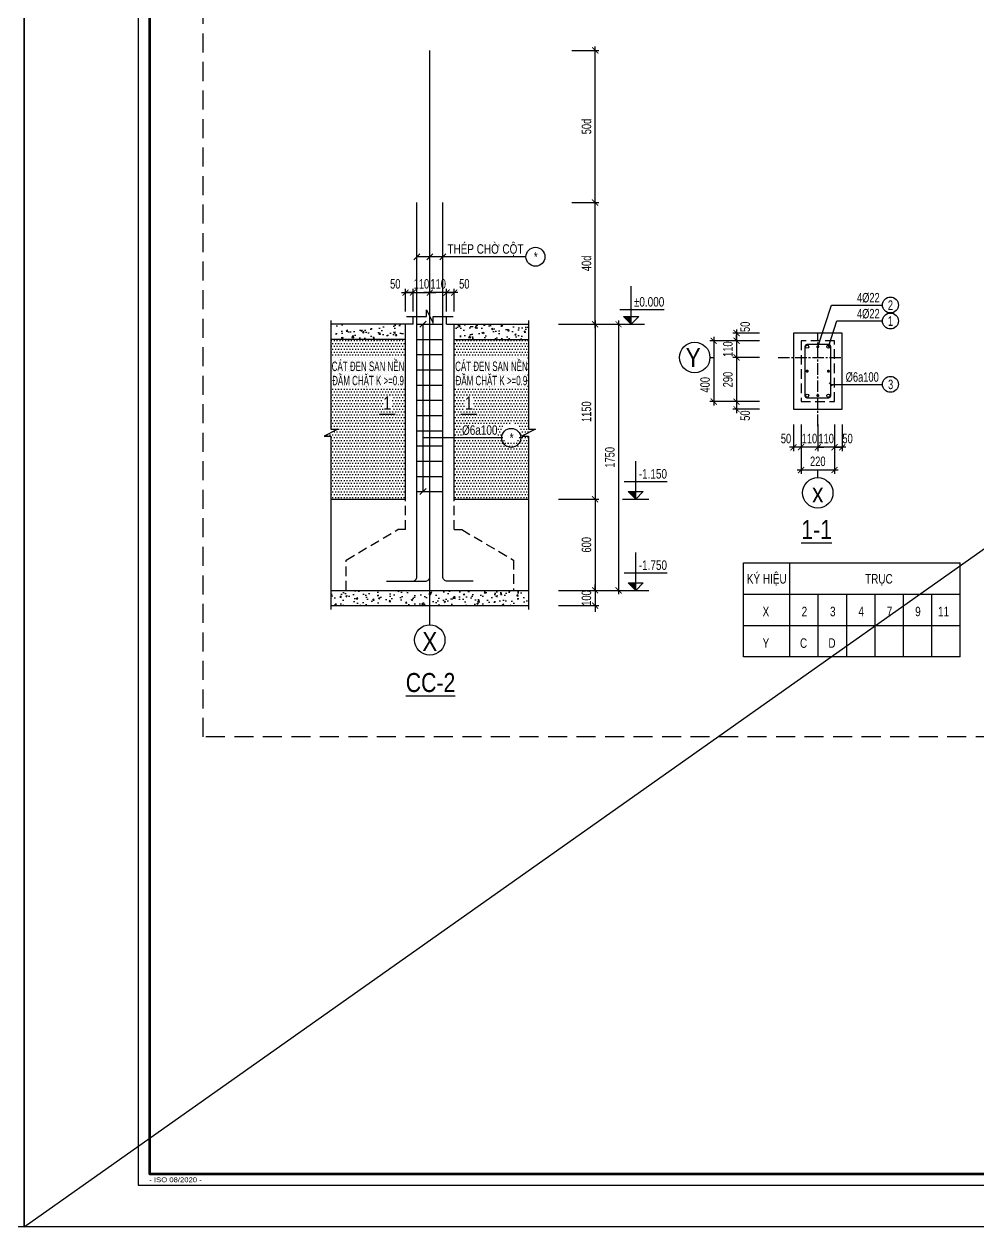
# Model space of a CAD drawing. Header units: millimetres. Extents: x 0 to 2110312, y -101172 to 3.
# Drawn here: x 2004604 to 2010877, y -41790 to -33881 of the extents above; entities that cross this region are included whole.
import ezdxf
from ezdxf.enums import TextEntityAlignment as Align

# ---------------------------------------------------------------- set-up
doc = ezdxf.new("R2010")
doc.units = ezdxf.units.MM
doc.header["$LTSCALE"] = 1000
doc.header["$MEASUREMENT"] = 0
doc.header["$PDMODE"] = 3
doc.linetypes.add('CENTER2', pattern=[1.125, 0.75, -0.125, 0.125, -0.125])
doc.linetypes.add('HIDDEN', pattern=[0.375, 0.25, -0.125])
doc.layers.get('0').update_dxf_attribs({"linetype": 'CONTINUOUS'})
doc.layers.get('Defpoints').update_dxf_attribs({"linetype": 'CONTINUOUS'})
for name, color, linetype in [('CDC -TEXT KHUNG', 7, 'CONTINUOUS'), ('CDC-KHUNGTEN', 7, 'CONTINUOUS'), ('CDC.01.AXIS', 160, 'CENTER2'), ('CDC.02.DIM', 1, 'CONTINUOUS'), ('CDC.03.BORDER', 3, 'CONTINUOUS'), ('CDC.04.HIDDEN', 8, 'HIDDEN'), ('CDC.05.STEEL', 4, 'CONTINUOUS'), ('CDC.06.TEXT', 2, 'CONTINUOUS'), ('CDC.10.HATCH', 163, 'CONTINUOUS'), ('CDC.11.NOTE', 1, 'CONTINUOUS'), ('CDC.14.STEELNUM', 9, 'CONTINUOUS'), ('KCS_CHI', 1, 'CONTINUOUS'), ('KCS_HIDDEN', 8, 'HIDDEN')]:
    doc.layers.add(name, color=color, linetype=linetype)
doc.layers.add('Hatch1', color=250, linetype='CONTINUOUS', lineweight=5)
doc.layers.add('KCS_Plotter', color=11, linetype='CONTINUOUS', plot=False)
doc.styles.add('ARIAL', font='arial.ttf', dxfattribs={"width": 0.6})
doc.styles.add('KCS_BIGTEXT', font='arial.ttf', dxfattribs={"width": 0.75, "height": 125})
doc.styles.add('KCS_SMTEXT', font='arial.ttf', dxfattribs={"width": 0.7})
doc.styles.add('KT CDC', font='arial.ttf', dxfattribs={"width": 0.85, "height": 200})
doc.dimstyles.new('KCS_DIM25', dxfattribs={"dimtxt": 62.5, "dimasz": 40, "dimexe": 25, "dimexo": 0, "dimgap": 25, "dimtad": 1, "dimdec": 0, "dimzin": 13, "dimdsep": 46, "dimtxsty": 'KCS_SMTEXT', "dimblk": 'ARCHTICK', "dimcen": 0, "dimdle": 25, "dimclrd": 1, "dimclre": 1, "dimclrt": 2, "dimadec": 0, "dimazin": 0, "dimtfac": 1, "dimtdec": 0, "dimtix": 1, "dimtmove": 2, "dimatfit": 3, "dimfxl": 1, "dimtolj": 1, "dimtzin": 13, "dimarcsym": 0})
pattern_1 = [(50, (1813759.88, 44723.22), (107.589027, -9.41282), [11.25, -123.75]), (355, (1813759.88, 44723.22), (-20.8127, 112.82882), [9, -99]), (100.4514, (1813768.85, 44722.43), (86.776407, 103.41593), [9.56103, -105.171317]), (46.1842, (1813759.88, 44753.22), (160.08616, -24.82785), [16.875, -185.625]), (96.6356, (1813773.22, 44751.15), (140.19941, 146.11768), [14.34154, -157.75695]), (351.1842, (1813759.88, 44753.22), (140.19929, 146.11779), [13.5, -148.5]), (21, (1813774.88, 44745.72), (89.536058, -60.392834), [11.25, -123.75]), (326, (1813774.88, 44745.72), (36.4973, 108.772507), [9, -99]), (71.4514, (1813782.34, 44740.68), (126.033394, 48.379575), [9.56103, -105.171317]), (37.5, (1813759.88, 44723.218), (1.823978, 49.934078), [0, -97.8, 0, -100.5, 0, -99.375]), (7.5, (1813759.88, 44723.22), (39.46043, 59.161757), [0, -57.3, 0, -95.55, 0, -37.875]), (327.5, (1813726.43, 44723.218), (80.0733654, -3.383231), [0, -37.5, 0, -117, 0, -155.25]), (317.5, (1813711.43, 44723.22), (87.477925, 15.015747), [0, -48.75, 0, -77.7, 0, -110.25])]

# ---------------------------------------------------------------- blocks, each defined once
blk = doc.blocks.new('_ARCHTICK')
at = {"color": 0, "linetype": 'ByBlock', "const_width": 0.15}
blk.add_lwpolyline([(-0.5, -0.5), (0.5, 0.5)], dxfattribs=at)
blk = doc.blocks.new('*D65')
at = {"layer": 'CDC.02.DIM', "color": 1, "lineweight": -2, "transparency": 16777216}
for p, q in [((2008117.5, -37004.8), (2008384.3, -37004.8)), ((2008359.3, -36979.8), (2008359.3, -37629.8)), ((2008117.5, -37604.8), (2008384.3, -37604.8))]:
    blk.add_line(p, q, dxfattribs=at)
at = {"layer": 'Defpoints', "color": 0, "transparency": 16777216}
for p in [(2008117.5, -37004.8), (2008117.5, -37604.8), (2008359.3, -37604.8)]:
    blk.add_point(p, dxfattribs=at)
at = {"layer": 'CDC.02.DIM', "color": 1, "lineweight": -2, "transparency": 16777216, "xscale": 40, "yscale": 40, "zscale": 40}
for p, rotation in [((2008359.3, -37004.8), 90), ((2008359.3, -37604.8), 270)]:
    blk.add_blockref('_ARCHTICK', p, dxfattribs=dict(at, rotation=rotation))
at = {"layer": 'CDC.02.DIM', "color": 2, "transparency": 16777216, "insert": (2008302.4, -37304.8), "char_height": 62.5, "attachment_point": 5, "rotation": 90, "style": 'KCS_SMTEXT'}
blk.add_mtext('\\A1;600', dxfattribs=at)
blk = doc.blocks.new('*D66')
at = {"layer": 'CDC.02.DIM', "color": 1, "lineweight": -2, "transparency": 16777216}
for p, q in [((2008117.5, -37604.8), (2008384.3, -37604.8)), ((2008359.3, -37604.8), (2008359.3, -37564.8)), ((2008359.3, -37604.8), (2008359.3, -37704.8)), ((2008117.5, -37704.8), (2008384.3, -37704.8)), ((2008359.3, -37704.8), (2008359.3, -37744.8))]:
    blk.add_line(p, q, dxfattribs=at)
at = {"layer": 'Defpoints', "color": 0, "transparency": 16777216}
for p in [(2008117.5, -37604.8), (2008117.5, -37704.8), (2008359.3, -37704.8)]:
    blk.add_point(p, dxfattribs=at)
at = {"layer": 'CDC.02.DIM', "color": 1, "lineweight": -2, "transparency": 16777216, "xscale": 40, "yscale": 40, "zscale": 40}
for p, rotation in [((2008359.3, -37604.8), 270), ((2008359.3, -37704.8), 90)]:
    blk.add_blockref('_ARCHTICK', p, dxfattribs=dict(at, rotation=rotation))
at = {"layer": 'CDC.02.DIM', "color": 2, "transparency": 16777216, "insert": (2008302.4, -37654.8), "char_height": 62.5, "attachment_point": 5, "rotation": 90, "style": 'KCS_SMTEXT'}
blk.add_mtext('\\A1;100', dxfattribs=at)
blk = doc.blocks.new('*D67')
at = {"layer": 'CDC.02.DIM', "color": 1, "lineweight": -2, "transparency": 16777216}
for p, q in [((2008117.5, -35854.8), (2008538.5, -35854.8)), ((2008513.5, -35829.8), (2008513.5, -37629.8)), ((2008117.5, -37604.8), (2008538.5, -37604.8))]:
    blk.add_line(p, q, dxfattribs=at)
at = {"layer": 'Defpoints', "color": 0, "transparency": 16777216}
for p in [(2008117.5, -35854.8), (2008117.5, -37604.8), (2008513.5, -37604.8)]:
    blk.add_point(p, dxfattribs=at)
at = {"layer": 'CDC.02.DIM', "color": 1, "lineweight": -2, "transparency": 16777216, "xscale": 40, "yscale": 40, "zscale": 40}
for p, rotation in [((2008513.5, -35854.8), 90), ((2008513.5, -37604.8), 270)]:
    blk.add_blockref('_ARCHTICK', p, dxfattribs=dict(at, rotation=rotation))
at = {"layer": 'CDC.02.DIM', "color": 2, "transparency": 16777216, "insert": (2008456.6, -36729.8), "char_height": 62.5, "attachment_point": 5, "rotation": 90, "style": 'KCS_SMTEXT'}
blk.add_mtext('\\A1;1750', dxfattribs=at)
blk = doc.blocks.new('*D68')
at = {"layer": 'CDC.02.DIM', "color": 1, "lineweight": -2, "transparency": 16777216}
for p, q in [((2008117.5, -35854.8), (2008384.5, -35854.8)), ((2008359.5, -35829.8), (2008359.5, -37029.8)), ((2008117.5, -37004.8), (2008384.5, -37004.8))]:
    blk.add_line(p, q, dxfattribs=at)
at = {"layer": 'Defpoints', "color": 0, "transparency": 16777216}
for p in [(2008117.5, -35854.8), (2008117.5, -37004.8), (2008359.5, -37004.8)]:
    blk.add_point(p, dxfattribs=at)
at = {"layer": 'CDC.02.DIM', "color": 1, "lineweight": -2, "transparency": 16777216, "xscale": 40, "yscale": 40, "zscale": 40}
for p, rotation in [((2008359.5, -35854.8), 90), ((2008359.5, -37004.8), 270)]:
    blk.add_blockref('_ARCHTICK', p, dxfattribs=dict(at, rotation=rotation))
at = {"layer": 'CDC.02.DIM', "color": 2, "transparency": 16777216, "insert": (2008302.6, -36429.8), "char_height": 62.5, "attachment_point": 5, "rotation": 90, "style": 'KCS_SMTEXT'}
blk.add_mtext('\\A1;1150', dxfattribs=at)
blk = doc.blocks.new('COS_CD')
at = {"layer": 'CDC.10.HATCH'}
blk.add_hatch(color=256, dxfattribs=at).paths.add_polyline_path([(37.5, 50), (87.5, 0), (87.5, 50)])
at = {"layer": 'CDC.02.DIM'}
for p, q in [((0, 0), (175, 0)), ((37.5, 50), (137.5, 50)), ((87.5, 0), (37.5, 50)), ((87.5, 0), (87.5, 50)), ((87.5, 0), (137.5, 50))]:
    blk.add_line(p, q, dxfattribs=at)
blk = doc.blocks.new('*D69')
at = {"layer": 'CDC.02.DIM', "color": 1, "lineweight": -2, "transparency": 16777216}
for p, q in [((2008359.5, -35879.8), (2008359.5, -35029.8)), ((2008205.5, -35054.8), (2008384.5, -35054.8)), ((2008205.5, -35854.8), (2008384.5, -35854.8))]:
    blk.add_line(p, q, dxfattribs=at)
at = {"layer": 'Defpoints', "color": 0, "transparency": 16777216}
for p in [(2008205.5, -35054.8), (2008359.5, -35054.8), (2008205.5, -35854.8)]:
    blk.add_point(p, dxfattribs=at)
at = {"layer": 'CDC.02.DIM', "color": 1, "lineweight": -2, "transparency": 16777216, "xscale": 40, "yscale": 40, "zscale": 40}
for p, rotation in [((2008359.5, -35054.8), 90), ((2008359.5, -35854.8), 270)]:
    blk.add_blockref('_ARCHTICK', p, dxfattribs=dict(at, rotation=rotation))
at = {"layer": 'CDC.02.DIM', "color": 2, "transparency": 16777216, "insert": (2008302.6, -35454.8), "char_height": 62.5, "attachment_point": 5, "rotation": 90, "style": 'KCS_SMTEXT'}
blk.add_mtext('\\A1;{\\fArial|b0|i0|c163|p34;40d}', dxfattribs=at)
blk = doc.blocks.new('*D64')
at = {"layer": 'CDC.02.DIM', "color": 1, "lineweight": -2, "transparency": 16777216}
for p, q in [((2008205.5, -34054.8), (2008384.5, -34054.8)), ((2008359.5, -35079.8), (2008359.5, -34029.8)), ((2008205.5, -35054.8), (2008384.5, -35054.8))]:
    blk.add_line(p, q, dxfattribs=at)
at = {"layer": 'Defpoints', "color": 0, "transparency": 16777216}
for p in [(2008205.5, -34054.8), (2008359.5, -34054.8), (2008205.5, -35054.8)]:
    blk.add_point(p, dxfattribs=at)
at = {"layer": 'CDC.02.DIM', "color": 1, "lineweight": -2, "transparency": 16777216, "xscale": 40, "yscale": 40, "zscale": 40}
for p, rotation in [((2008359.5, -34054.8), 90), ((2008359.5, -35054.8), 270)]:
    blk.add_blockref('_ARCHTICK', p, dxfattribs=dict(at, rotation=rotation))
at = {"layer": 'CDC.02.DIM', "color": 2, "transparency": 16777216, "insert": (2008302.6, -34554.8), "char_height": 62.5, "attachment_point": 5, "rotation": 90, "style": 'KCS_SMTEXT'}
blk.add_mtext('\\A1;{\\fArial|b0|i0|c163|p34;50d}', dxfattribs=at)
blk = doc.blocks.new('Khung tên chuẩn')
at = {"layer": 'CDC-KHUNGTEN', "color": 8}
blk.add_lwpolyline([(30850, -246609), (38754, -246609), (38754, -189409), (-41246, -189409), (-41246, -246609), (30850, -246609)], dxfattribs=at)
at = {"layer": 'CDC-KHUNGTEN', "color": 255, "lineweight": 60}
blk.add_lwpolyline([(30654, -246309), (30654, -189709), (-40946, -189709), (-40946, -246309), (30654, -246309)], close=True, dxfattribs=at)
at = {"layer": 'Defpoints', "color": 1, "ltscale": 0.2}
blk.add_lwpolyline([(-44246, -247709), (-44246, -188309), (39854, -188309), (39854, -247709), (-44246, -247709)], close=True, dxfattribs=at)
at = {"layer": 'CDC -TEXT KHUNG', "color": 6, "style": 'KT CDC', "width": 1.15}
blk.add_text('- ISO 08/2020 -', height=125.69, dxfattribs=at).set_placement((-40952, -246532))
blk = doc.blocks.new('*D337')
at = {"layer": 'CDC.02.DIM', "color": 1, "lineweight": -2, "transparency": 16777216}
for p, q in [((2009713.5, -36513.6), (2009713.5, -36688.5)), ((2009823.5, -36513.6), (2009823.5, -36688.5)), ((2009713.5, -36663.5), (2009673.5, -36663.5)), ((2009823.5, -36663.5), (2009713.5, -36663.5)), ((2009823.5, -36663.5), (2009863.5, -36663.5))]:
    blk.add_line(p, q, dxfattribs=at)
at = {"layer": 'Defpoints', "color": 0, "transparency": 16777216}
for p in [(2009713.5, -36513.6), (2009823.5, -36513.6), (2009713.5, -36663.5)]:
    blk.add_point(p, dxfattribs=at)
at = {"layer": 'CDC.02.DIM', "color": 1, "lineweight": -2, "transparency": 16777216, "xscale": 40, "yscale": 40, "zscale": 40}
blk.add_blockref('_ARCHTICK', (2009713.5, -36663.5), dxfattribs=at)
at = {"layer": 'CDC.02.DIM', "color": 1, "lineweight": -2, "transparency": 16777216, "xscale": 40, "yscale": 40, "zscale": 40, "rotation": 180}
blk.add_blockref('_ARCHTICK', (2009823.5, -36663.5), dxfattribs=at)
at = {"layer": 'CDC.02.DIM', "color": 2, "transparency": 16777216, "insert": (2009768.5, -36606.6), "char_height": 62.5, "attachment_point": 5, "style": 'KCS_SMTEXT'}
blk.add_mtext('\\A1;110', dxfattribs=at)
blk = doc.blocks.new('*D338')
at = {"layer": 'CDC.02.DIM', "color": 1, "lineweight": -2, "transparency": 16777216}
for p, q in [((2009823.5, -36513.6), (2009823.5, -36688.5)), ((2009933.5, -36513.6), (2009933.5, -36688.5)), ((2009823.5, -36663.5), (2009783.5, -36663.5)), ((2009933.5, -36663.5), (2009823.5, -36663.5)), ((2009933.5, -36663.5), (2009973.5, -36663.5))]:
    blk.add_line(p, q, dxfattribs=at)
at = {"layer": 'Defpoints', "color": 0, "transparency": 16777216}
for p in [(2009823.5, -36513.6), (2009933.5, -36513.6), (2009823.5, -36663.5)]:
    blk.add_point(p, dxfattribs=at)
at = {"layer": 'CDC.02.DIM', "color": 1, "lineweight": -2, "transparency": 16777216, "xscale": 40, "yscale": 40, "zscale": 40}
blk.add_blockref('_ARCHTICK', (2009823.5, -36663.5), dxfattribs=at)
at = {"layer": 'CDC.02.DIM', "color": 1, "lineweight": -2, "transparency": 16777216, "xscale": 40, "yscale": 40, "zscale": 40, "rotation": 180}
blk.add_blockref('_ARCHTICK', (2009933.5, -36663.5), dxfattribs=at)
at = {"layer": 'CDC.02.DIM', "color": 2, "transparency": 16777216, "insert": (2009878.5, -36606.6), "char_height": 62.5, "attachment_point": 5, "style": 'KCS_SMTEXT'}
blk.add_mtext('\\A1;110', dxfattribs=at)
blk = doc.blocks.new('*D339')
at = {"layer": 'CDC.02.DIM', "color": 1, "lineweight": -2, "transparency": 16777216}
for p, q in [((2009713.5, -36513.6), (2009713.5, -36838.4)), ((2009933.5, -36513.6), (2009933.5, -36838.4)), ((2009958.5, -36813.4), (2009688.5, -36813.4))]:
    blk.add_line(p, q, dxfattribs=at)
at = {"layer": 'Defpoints', "color": 0, "transparency": 16777216}
for p in [(2009713.5, -36513.6), (2009933.5, -36513.6), (2009713.5, -36813.4)]:
    blk.add_point(p, dxfattribs=at)
at = {"layer": 'CDC.02.DIM', "color": 1, "lineweight": -2, "transparency": 16777216, "xscale": 40, "yscale": 40, "zscale": 40, "rotation": 180}
blk.add_blockref('_ARCHTICK', (2009713.5, -36813.4), dxfattribs=at)
at = {"layer": 'CDC.02.DIM', "color": 1, "lineweight": -2, "transparency": 16777216, "xscale": 40, "yscale": 40, "zscale": 40}
blk.add_blockref('_ARCHTICK', (2009933.5, -36813.4), dxfattribs=at)
at = {"layer": 'CDC.02.DIM', "color": 2, "transparency": 16777216, "insert": (2009823.5, -36756.5), "char_height": 62.5, "attachment_point": 5, "style": 'KCS_SMTEXT'}
blk.add_mtext('\\A1;220', dxfattribs=at)
blk = doc.blocks.new('*D340')
at = {"layer": 'CDC.02.DIM', "color": 1, "lineweight": -2, "transparency": 16777216}
for p, q in [((2009439.3, -35963.5), (2009264.3, -35963.5)), ((2009289.3, -35963.5), (2009289.3, -35923.5)), ((2009289.3, -35963.5), (2009289.3, -36073.5)), ((2009439.3, -36073.5), (2009264.3, -36073.5)), ((2009289.3, -36073.5), (2009289.3, -36113.5))]:
    blk.add_line(p, q, dxfattribs=at)
at = {"layer": 'Defpoints', "color": 0, "transparency": 16777216}
for p in [(2009439.3, -35963.5), (2009289.3, -36073.5), (2009439.3, -36073.5)]:
    blk.add_point(p, dxfattribs=at)
at = {"layer": 'CDC.02.DIM', "color": 1, "lineweight": -2, "transparency": 16777216, "xscale": 40, "yscale": 40, "zscale": 40}
for p, rotation in [((2009289.3, -35963.5), 270), ((2009289.3, -36073.5), 90)]:
    blk.add_blockref('_ARCHTICK', p, dxfattribs=dict(at, rotation=rotation))
at = {"layer": 'CDC.02.DIM', "color": 2, "transparency": 16777216, "insert": (2009232.4, -36018.5), "char_height": 62.5, "attachment_point": 5, "rotation": 90, "style": 'KCS_SMTEXT'}
blk.add_mtext('\\A1;110', dxfattribs=at)
blk = doc.blocks.new('*D341')
at = {"layer": 'CDC.02.DIM', "color": 1, "lineweight": -2, "transparency": 16777216}
for p, q in [((2009289.3, -36048.5), (2009289.3, -36388.5)), ((2009439.3, -36073.5), (2009264.3, -36073.5)), ((2009439.3, -36363.5), (2009264.3, -36363.5))]:
    blk.add_line(p, q, dxfattribs=at)
at = {"layer": 'Defpoints', "color": 0, "transparency": 16777216}
for p in [(2009439.3, -36073.5), (2009289.3, -36363.5), (2009439.3, -36363.5)]:
    blk.add_point(p, dxfattribs=at)
at = {"layer": 'CDC.02.DIM', "color": 1, "lineweight": -2, "transparency": 16777216, "xscale": 40, "yscale": 40, "zscale": 40}
for p, rotation in [((2009289.3, -36073.5), 90), ((2009289.3, -36363.5), 270)]:
    blk.add_blockref('_ARCHTICK', p, dxfattribs=dict(at, rotation=rotation))
at = {"layer": 'CDC.02.DIM', "color": 2, "transparency": 16777216, "insert": (2009232.4, -36218.5), "char_height": 62.5, "attachment_point": 5, "rotation": 90, "style": 'KCS_SMTEXT'}
blk.add_mtext('\\A1;290', dxfattribs=at)
blk = doc.blocks.new('*D342')
at = {"layer": 'CDC.02.DIM', "color": 1, "lineweight": -2, "transparency": 16777216}
for p, q in [((2009439.3, -35963.5), (2009114.3, -35963.5)), ((2009139.3, -35938.5), (2009139.3, -36388.5)), ((2009439.3, -36363.5), (2009114.3, -36363.5))]:
    blk.add_line(p, q, dxfattribs=at)
at = {"layer": 'Defpoints', "color": 0, "transparency": 16777216}
for p in [(2009439.3, -35963.5), (2009139.3, -36363.5), (2009439.3, -36363.5)]:
    blk.add_point(p, dxfattribs=at)
at = {"layer": 'CDC.02.DIM', "color": 1, "lineweight": -2, "transparency": 16777216, "xscale": 40, "yscale": 40, "zscale": 40}
for p, rotation in [((2009139.3, -35963.5), 90), ((2009139.3, -36363.5), 270)]:
    blk.add_blockref('_ARCHTICK', p, dxfattribs=dict(at, rotation=rotation))
at = {"layer": 'CDC.02.DIM', "color": 2, "transparency": 16777216, "insert": (2009082.4, -36252.9), "char_height": 62.5, "attachment_point": 5, "rotation": 90, "style": 'KCS_SMTEXT'}
blk.add_mtext('\\A1;400', dxfattribs=at)
blk = doc.blocks.new('*D343')
at = {"layer": 'CDC.02.DIM', "color": 1, "lineweight": -2, "transparency": 16777216}
for p, q in [((2009933.5, -36513.6), (2009933.5, -36688.5)), ((2009983.5, -36513.6), (2009983.5, -36688.5)), ((2010008.5, -36663.5), (2009908.5, -36663.5))]:
    blk.add_line(p, q, dxfattribs=at)
at = {"layer": 'Defpoints', "color": 0, "transparency": 16777216}
for p in [(2009933.5, -36513.6), (2009983.5, -36513.6), (2009933.5, -36663.5)]:
    blk.add_point(p, dxfattribs=at)
at = {"layer": 'CDC.02.DIM', "color": 1, "lineweight": -2, "transparency": 16777216, "xscale": 40, "yscale": 40, "zscale": 40, "rotation": 180}
blk.add_blockref('_ARCHTICK', (2009933.5, -36663.5), dxfattribs=at)
at = {"layer": 'CDC.02.DIM', "color": 1, "lineweight": -2, "transparency": 16777216, "xscale": 40, "yscale": 40, "zscale": 40}
blk.add_blockref('_ARCHTICK', (2009983.5, -36663.5), dxfattribs=at)
at = {"layer": 'CDC.02.DIM', "color": 2, "transparency": 16777216, "insert": (2010019.4, -36606.6), "char_height": 62.5, "attachment_point": 5, "style": 'KCS_SMTEXT'}
blk.add_mtext('\\A1;50', dxfattribs=at)
blk = doc.blocks.new('*D344')
at = {"layer": 'CDC.02.DIM', "color": 1, "lineweight": -2, "transparency": 16777216}
for p, q in [((2009289.3, -35888.5), (2009289.3, -35988.5)), ((2009439.3, -35913.5), (2009264.3, -35913.5)), ((2009439.3, -35963.5), (2009264.3, -35963.5))]:
    blk.add_line(p, q, dxfattribs=at)
at = {"layer": 'Defpoints', "color": 0, "transparency": 16777216}
for p in [(2009289.3, -35963.5), (2009439.3, -35913.5), (2009439.3, -35963.5)]:
    blk.add_point(p, dxfattribs=at)
at = {"layer": 'CDC.02.DIM', "color": 1, "lineweight": -2, "transparency": 16777216, "xscale": 40, "yscale": 40, "zscale": 40}
for p, rotation in [((2009289.3, -35913.5), 90), ((2009289.3, -35963.5), 270)]:
    blk.add_blockref('_ARCHTICK', p, dxfattribs=dict(at, rotation=rotation))
at = {"layer": 'CDC.02.DIM', "color": 2, "transparency": 16777216, "insert": (2009346.2, -35871.9), "char_height": 62.5, "attachment_point": 5, "rotation": 90, "style": 'KCS_SMTEXT'}
blk.add_mtext('\\A1;50', dxfattribs=at)
blk = doc.blocks.new('*D345')
at = {"layer": 'CDC.02.DIM', "color": 1, "lineweight": -2, "transparency": 16777216}
for p, q in [((2009439.3, -36363.5), (2009264.3, -36363.5)), ((2009289.3, -36338.5), (2009289.3, -36438.5)), ((2009439.3, -36413.5), (2009264.3, -36413.5))]:
    blk.add_line(p, q, dxfattribs=at)
at = {"layer": 'Defpoints', "color": 0, "transparency": 16777216}
for p in [(2009439.3, -36363.5), (2009289.3, -36413.5), (2009439.3, -36413.5)]:
    blk.add_point(p, dxfattribs=at)
at = {"layer": 'CDC.02.DIM', "color": 1, "lineweight": -2, "transparency": 16777216, "xscale": 40, "yscale": 40, "zscale": 40}
for p, rotation in [((2009289.3, -36363.5), 90), ((2009289.3, -36413.5), 270)]:
    blk.add_blockref('_ARCHTICK', p, dxfattribs=dict(at, rotation=rotation))
at = {"layer": 'CDC.02.DIM', "color": 2, "transparency": 16777216, "insert": (2009346.2, -36455.6), "char_height": 62.5, "attachment_point": 5, "rotation": 90, "style": 'KCS_SMTEXT'}
blk.add_mtext('\\A1;50', dxfattribs=at)
blk = doc.blocks.new('*D346')
at = {"layer": 'CDC.02.DIM', "color": 1, "lineweight": -2, "transparency": 16777216}
for p, q in [((2009663.5, -36513.6), (2009663.5, -36688.5)), ((2009713.5, -36513.6), (2009713.5, -36688.5)), ((2009738.5, -36663.5), (2009638.5, -36663.5))]:
    blk.add_line(p, q, dxfattribs=at)
at = {"layer": 'Defpoints', "color": 0, "transparency": 16777216}
for p in [(2009663.5, -36513.6), (2009713.5, -36513.6), (2009663.5, -36663.5)]:
    blk.add_point(p, dxfattribs=at)
at = {"layer": 'CDC.02.DIM', "color": 1, "lineweight": -2, "transparency": 16777216, "xscale": 40, "yscale": 40, "zscale": 40, "rotation": 180}
blk.add_blockref('_ARCHTICK', (2009663.5, -36663.5), dxfattribs=at)
at = {"layer": 'CDC.02.DIM', "color": 1, "lineweight": -2, "transparency": 16777216, "xscale": 40, "yscale": 40, "zscale": 40}
blk.add_blockref('_ARCHTICK', (2009713.5, -36663.5), dxfattribs=at)
at = {"layer": 'CDC.02.DIM', "color": 2, "transparency": 16777216, "insert": (2009614.5, -36606.6), "char_height": 62.5, "attachment_point": 5, "style": 'KCS_SMTEXT'}
blk.add_mtext('\\A1;50', dxfattribs=at)
blk = doc.blocks.new('*D377')
at = {"layer": 'CDC.02.DIM', "color": 1, "lineweight": -2, "transparency": 16777216}
for p, q in [((2007087.1, -35646.6), (2007187.1, -35646.6)), ((2007112.1, -35770.6), (2007112.1, -35621.6)), ((2007162.1, -35770.6), (2007162.1, -35621.6))]:
    blk.add_line(p, q, dxfattribs=at)
at = {"layer": 'Defpoints', "color": 0, "transparency": 16777216}
for p in [(2007162.1, -35646.6), (2007112.1, -35770.6), (2007162.1, -35770.6)]:
    blk.add_point(p, dxfattribs=at)
at = {"layer": 'CDC.02.DIM', "color": 1, "lineweight": -2, "transparency": 16777216, "xscale": 40, "yscale": 40, "zscale": 40, "rotation": 180}
blk.add_blockref('_ARCHTICK', (2007112.1, -35646.6), dxfattribs=at)
at = {"layer": 'CDC.02.DIM', "color": 1, "lineweight": -2, "transparency": 16777216, "xscale": 40, "yscale": 40, "zscale": 40}
blk.add_blockref('_ARCHTICK', (2007162.1, -35646.6), dxfattribs=at)
at = {"layer": 'CDC.02.DIM', "color": 2, "transparency": 16777216, "insert": (2007045.2, -35589.7), "char_height": 62.5, "attachment_point": 5, "style": 'KCS_SMTEXT'}
blk.add_mtext('\\A1;50', dxfattribs=at)
blk = doc.blocks.new('*D378')
at = {"layer": 'CDC.02.DIM', "color": 1, "lineweight": -2, "transparency": 16777216}
for p, q in [((2007162.1, -35646.6), (2007122.1, -35646.6)), ((2007162.1, -35770.6), (2007162.1, -35621.6)), ((2007162.1, -35646.6), (2007272.1, -35646.6)), ((2007272.1, -35770.6), (2007272.1, -35621.6)), ((2007272.1, -35646.6), (2007312.1, -35646.6))]:
    blk.add_line(p, q, dxfattribs=at)
at = {"layer": 'Defpoints', "color": 0, "transparency": 16777216}
for p in [(2007272.1, -35646.6), (2007162.1, -35770.6), (2007272.1, -35770.6)]:
    blk.add_point(p, dxfattribs=at)
at = {"layer": 'CDC.02.DIM', "color": 1, "lineweight": -2, "transparency": 16777216, "xscale": 40, "yscale": 40, "zscale": 40}
blk.add_blockref('_ARCHTICK', (2007162.1, -35646.6), dxfattribs=at)
at = {"layer": 'CDC.02.DIM', "color": 1, "lineweight": -2, "transparency": 16777216, "xscale": 40, "yscale": 40, "zscale": 40, "rotation": 180}
blk.add_blockref('_ARCHTICK', (2007272.1, -35646.6), dxfattribs=at)
at = {"layer": 'CDC.02.DIM', "color": 2, "transparency": 16777216, "insert": (2007217.1, -35589.7), "char_height": 62.5, "attachment_point": 5, "style": 'KCS_SMTEXT'}
blk.add_mtext('\\A1;110', dxfattribs=at)
blk = doc.blocks.new('*D375')
at = {"layer": 'CDC.02.DIM', "color": 1, "lineweight": -2, "transparency": 16777216}
for p, q in [((2007457.1, -35646.6), (2007357.1, -35646.6)), ((2007382.1, -35770.6), (2007382.1, -35621.6)), ((2007432.1, -35770.6), (2007432.1, -35621.6))]:
    blk.add_line(p, q, dxfattribs=at)
at = {"layer": 'Defpoints', "color": 0, "transparency": 16777216}
for p in [(2007382.1, -35646.6), (2007382.1, -35770.6), (2007432.1, -35770.6)]:
    blk.add_point(p, dxfattribs=at)
at = {"layer": 'CDC.02.DIM', "color": 1, "lineweight": -2, "transparency": 16777216, "xscale": 40, "yscale": 40, "zscale": 40, "rotation": 180}
blk.add_blockref('_ARCHTICK', (2007382.1, -35646.6), dxfattribs=at)
at = {"layer": 'CDC.02.DIM', "color": 1, "lineweight": -2, "transparency": 16777216, "xscale": 40, "yscale": 40, "zscale": 40}
blk.add_blockref('_ARCHTICK', (2007432.1, -35646.6), dxfattribs=at)
at = {"layer": 'CDC.02.DIM', "color": 2, "transparency": 16777216, "insert": (2007499.1, -35589.7), "char_height": 62.5, "attachment_point": 5, "style": 'KCS_SMTEXT'}
blk.add_mtext('\\A1;50', dxfattribs=at)
blk = doc.blocks.new('*D376')
at = {"layer": 'CDC.02.DIM', "color": 1, "lineweight": -2, "transparency": 16777216}
for p, q in [((2007272.1, -35646.6), (2007232.1, -35646.6)), ((2007272.1, -35770.6), (2007272.1, -35621.6)), ((2007382.1, -35646.6), (2007272.1, -35646.6)), ((2007382.1, -35770.6), (2007382.1, -35621.6)), ((2007382.1, -35646.6), (2007422.1, -35646.6))]:
    blk.add_line(p, q, dxfattribs=at)
at = {"layer": 'Defpoints', "color": 0, "transparency": 16777216}
for p in [(2007272.1, -35646.6), (2007272.1, -35770.6), (2007382.1, -35770.6)]:
    blk.add_point(p, dxfattribs=at)
at = {"layer": 'CDC.02.DIM', "color": 1, "lineweight": -2, "transparency": 16777216, "xscale": 40, "yscale": 40, "zscale": 40}
blk.add_blockref('_ARCHTICK', (2007272.1, -35646.6), dxfattribs=at)
at = {"layer": 'CDC.02.DIM', "color": 1, "lineweight": -2, "transparency": 16777216, "xscale": 40, "yscale": 40, "zscale": 40, "rotation": 180}
blk.add_blockref('_ARCHTICK', (2007382.1, -35646.6), dxfattribs=at)
at = {"layer": 'CDC.02.DIM', "color": 2, "transparency": 16777216, "insert": (2007327.1, -35589.7), "char_height": 62.5, "attachment_point": 5, "style": 'KCS_SMTEXT'}
blk.add_mtext('\\A1;110', dxfattribs=at)

msp = doc.modelspace()

# ---------------------------------------------------------------- hatches: boundary and pattern name
at = {"layer": 'CDC.10.HATCH'}
h = msp.add_hatch(dxfattribs=at)
h.set_pattern_fill('AR-CONC', color=256, scale=15, style=0)
h.set_pattern_definition([(50, (1791221.67, 50668.22), (107.589027, -9.41282), [11.25, -123.75]), (355, (1791221.67, 50668.22), (-20.8127, 112.82882), [9, -99]), (100.4514, (1791230.64, 50667.43), (86.776407, 103.41593), [9.56103, -105.171317]), (46.1842, (1791221.67, 50698.22), (160.08616, -24.82785), [16.875, -185.625]), (96.6356, (1791235.01, 50696.15), (140.19941, 146.11768), [14.34154, -157.75695]), (351.1842, (1791221.67, 50698.22), (140.19929, 146.11779), [13.5, -148.5]), (21, (1791236.67, 50690.72), (89.536058, -60.392834), [11.25, -123.75]), (326, (1791236.67, 50690.72), (36.4973, 108.772507), [9, -99]), (71.4514, (1791244.14, 50685.68), (126.033394, 48.379575), [9.56103, -105.171317]), (37.5, (1791221.674, 50668.216), (1.823978, 49.934078), [0, -97.8, 0, -100.5, 0, -99.375]), (7.5, (1791221.674, 50668.216), (39.460431, 59.161757), [0, -57.3, 0, -95.55, 0, -37.875]), (327.5, (1791188.224, 50668.216), (80.0733654, -3.383231), [0, -37.5, 0, -117, 0, -155.25]), (317.5, (1791173.224, 50668.216), (87.477925, 15.015747), [0, -48.75, 0, -77.7, 0, -110.25])])
h.paths.add_polyline_path([(2007112.1, -35954.8), (2007112.1, -35854.8), (2006625.4, -35854.8), (2006625.4, -35954.8)])
h = msp.add_hatch(dxfattribs=at)
h.set_pattern_fill('AR-CONC', color=256, scale=15, style=0)
h.set_pattern_definition([(50, (1793391.48, 52128.24), (107.589027, -9.41282), [11.25, -123.75]), (355, (1793391.48, 52128.24), (-20.8127, 112.82882), [9, -99]), (100.4514, (1793400.44, 52127.46), (86.776407, 103.41593), [9.56103, -105.171317]), (46.1842, (1793391.48, 52158.24), (160.08616, -24.82785), [16.875, -185.625]), (96.6356, (1793404.82, 52156.17), (140.19941, 146.11768), [14.34154, -157.75695]), (351.1842, (1793391.48, 52158.24), (140.19929, 146.11779), [13.5, -148.5]), (21, (1793406.48, 52150.74), (89.536058, -60.392834), [11.25, -123.75]), (326, (1793406.48, 52150.74), (36.4973, 108.772507), [9, -99]), (71.4514, (1793413.94, 52145.71), (126.033394, 48.379575), [9.56103, -105.171317]), (37.5, (1793391.477, 52128.242), (1.823978, 49.934078), [0, -97.8, 0, -100.5, 0, -99.375]), (7.5, (1793391.48, 52128.24), (39.46043, 59.161757), [0, -57.3, 0, -95.55, 0, -37.875]), (327.5, (1793358.027, 52128.242), (80.0733654, -3.383231), [0, -37.5, 0, -117, 0, -155.25]), (317.5, (1793343.03, 52128.24), (87.477925, 15.015747), [0, -48.75, 0, -77.7, 0, -110.25])])
h.paths.add_polyline_path([(2007432.1, -35854.8), (2007432.1, -35954.8), (2007922.1, -35954.8), (2007922.1, -35854.8)])
h = msp.add_hatch(dxfattribs=at)
h.set_pattern_fill('DOTS', color=256, scale=300, style=0)
h.paths.add_polyline_path([(2007112.1, -35954.8), (2006622.1, -35954.8), (2006622.1, -36545.3), (2006667.7, -36545.3), (2006576.5, -36590.9), (2006622.1, -36590.9), (2006622.1, -37004.8), (2007112.1, -37004.8)])
h.paths.add_polyline_path([(2007922.1, -36590.9), (2007876.5, -36590.9), (2007967.7, -36545.3), (2007922.1, -36545.3), (2007922.1, -35954.8), (2007432.1, -35954.8), (2007432.1, -36567.9), (2007745.3, -36567.9, -1), (2007870.3, -36567.9, -1), (2007745.3, -36567.9), (2007432.1, -36567.9), (2007432.1, -37004.8), (2007922.1, -37004.8)])
h.paths.add_polyline_path([(2006601, -36293.3), (2007124.9, -36293.3), (2007124.9, -36155.1), (2006601, -36155.1)], flags=9)
h.paths.add_polyline_path([(2006631.6, -36183.5), (2007100.2, -36183.5), (2007100.2, -36064.5), (2006631.6, -36064.5)], flags=24)
h.paths.add_polyline_path([(2006943, -36438.8), (2007041.3, -36438.8), (2007041.3, -36307), (2006943, -36307)], flags=24)
h.paths.add_polyline_path([(2007480, -36438.8), (2007578.3, -36438.8), (2007578.3, -36307), (2007480, -36307)], flags=24)
h.paths.add_polyline_path([(2007412.4, -36293.3), (2007936.3, -36293.3), (2007936.3, -36155.1), (2007412.4, -36155.1)], flags=9)
h.paths.add_polyline_path([(2007443, -36183.5), (2007911.6, -36183.5), (2007911.6, -36064.5), (2007443, -36064.5)], flags=24)
h.paths.add_polyline_path([(2007467.2, -36567.2), (2007733.9, -36567.2), (2007733.9, -36466.2), (2007467.2, -36466.2)], flags=24)
h = msp.add_hatch(dxfattribs=at)
h.set_pattern_fill('AR-CONC', color=256, scale=15, style=0)
h.set_pattern_definition(pattern_1)
h.paths.add_polyline_path([(2007382.1, -37704.8), (2007382.1, -37604.8), (2006625.4, -37604.8), (2006625.4, -37704.8)])
h = msp.add_hatch(dxfattribs=at)
h.set_pattern_fill('AR-CONC', color=256, scale=15, style=0)
h.set_pattern_definition(pattern_1)
h.paths.add_polyline_path([(2007922.1, -37704.8), (2007922.1, -37604.8), (2007872.1, -37604.8), (2007272.1, -37604.8), (2007272.1, -37704.8)])

# ---------------------------------------------------------------- linework, layer by layer
at = {"layer": 'CDC.01.AXIS'}
msp.add_line((2007272.1, -37780.6), (2007272.1, -35689), dxfattribs=at)
at = {"layer": 'CDC.01.AXIS', "ltscale": 0.1}
for p, q in [((2009823.5, -36524), (2009823.5, -35913.9)), ((2009563.3, -36073.5), (2009983.2, -36073.5))]:
    msp.add_line(p, q, dxfattribs=at)
at = {"layer": 'CDC.03.BORDER'}
for p, q in [((2007162.1, -35854.8), (2007162.1, -35804.8)), ((2007382.1, -35854.8), (2007382.1, -35804.8)), ((2007112.1, -35854.8), (2006625.4, -35854.8)), ((2007112.1, -37004.8), (2007112.1, -35854.8)), ((2007162.1, -35854.8), (2007112.1, -35854.8)), ((2007382.1, -35854.8), (2007432.1, -35854.8)), ((2007432.1, -37004.8), (2007432.1, -35854.8)), ((2007432.1, -35854.8), (2007922.1, -35854.8)), ((2007112.1, -35954.8), (2006625.4, -35954.8)), ((2007432.1, -35954.8), (2007922.1, -35954.8)), ((2006625.4, -37004.8), (2007112.1, -37004.8)), ((2007432.1, -37004.8), (2007922.1, -37004.8)), ((2006625.4, -37604.8), (2007872.1, -37604.8)), ((2007872.1, -37604.8), (2007922.1, -37604.8)), ((2007922.1, -37604.8), (2007922.1, -37704.8)), ((2006625.4, -37704.8), (2007922.1, -37704.8))]:
    msp.add_line(p, q, dxfattribs=at)
at = {"layer": 'CDC.03.BORDER', "ltscale": 0.01}
for p, q in [((2009334.1, -37424.1), (2010760.1, -37424.1)), ((2009334.1, -37630.1), (2010760.1, -37630.1)), ((2010760.1, -38042.1), (2009334.1, -38042.1))]:
    msp.add_line(p, q, dxfattribs=at)
at = {"layer": 'CDC.03.BORDER', "elevation": 0}
msp.add_lwpolyline([(2009663.5, -35913.5), (2009663.5, -36413.5), (2009983.5, -36413.5), (2009983.5, -35913.5)], close=True, dxfattribs=at)
at = {"layer": 'CDC.03.BORDER', "ltscale": 0.01, "flags": 128}
for points in [[(2009334.1, -38042.1), (2009334.1, -37630.1), (2009334.1, -37424.1)], [(2009640.2, -38042.1), (2009640.2, -37630.1), (2009640.2, -37424.1)], [(2010760.1, -38042.1), (2010760.1, -37630.1), (2010760.1, -37424.1)]]:
    msp.add_lwpolyline(points, dxfattribs=at)
at = {"layer": 'CDC.04.HIDDEN', "ltscale": 0.5}
msp.add_lwpolyline([(2005782, -33593.2), (2011362, -33593.2), (2011362, -38568.2), (2005782, -38568.2)], close=True, dxfattribs=at)
at = {"layer": 'CDC.05.STEEL', "ltscale": 0.01}
for p, q in [((2007187.1, -35854.8), (2007357.1, -35854.8)), ((2007187.1, -35854.8), (2007357.1, -35854.8)), ((2007187.1, -35954.8), (2007357.1, -35954.8)), ((2007187.1, -36054.8), (2007357.1, -36054.8)), ((2007187.1, -36154.8), (2007357.1, -36154.8)), ((2007187.1, -36254.8), (2007357.1, -36254.8)), ((2007187.1, -36354.8), (2007357.1, -36354.8)), ((2007187.1, -36454.8), (2007357.1, -36454.8)), ((2007187.1, -36554.8), (2007357.1, -36554.8)), ((2007187.1, -36654.8), (2007357.1, -36654.8)), ((2007187.1, -36754.8), (2007357.1, -36754.8)), ((2007187.1, -36854.8), (2007357.1, -36854.8)), ((2007187.1, -36954.8), (2007357.1, -36954.8))]:
    msp.add_line(p, q, dxfattribs=at)
for points in [[(2007072.1, -37544.8), (2007242.1, -37544.8, 0.414214), (2007272.1, -37514.8), (2007272.1, -34054.8)], [(2006987.1, -37544.8), (2007157.1, -37544.8, 0.414214), (2007187.1, -37514.8), (2007187.1, -35054.8)], [(2007557.1, -37544.8), (2007387.1, -37544.8, -0.414214), (2007357.1, -37514.8), (2007357.1, -35054.8)]]:
    msp.add_lwpolyline(points, format="xyb", dxfattribs=at)
at = {"layer": 'CDC.05.STEEL', "elevation": 0}
msp.add_lwpolyline([(2009738.5, -36001), (2009738.5, -36326, 0.414214), (2009751, -36338.5), (2009896, -36338.5, 0.414214), (2009908.5, -36326), (2009908.5, -36001, 0.414214), (2009896, -35988.5), (2009751, -35988.5, 0.414214)], format="xyb", close=True, dxfattribs=at)
at = {"layer": 'CDC.05.STEEL', "const_width": 10.1, "elevation": 0}
for points in [[(2009823.5, -36007.9, -1), (2009823.5, -35997.8, -1)], [(2009753.8, -36158.4, 1), (2009753.8, -36168.5, 1)], [(2009893.2, -36158.4, -1), (2009893.2, -36168.5, -1)], [(2009823.5, -36319, 1), (2009823.5, -36329.2, 1)]]:
    msp.add_lwpolyline(points, format="xyb", close=True, dxfattribs=at)
at = {"layer": 'CDC.05.STEEL'}
for centre in [(2009753.8, -36002.8), (2009893.2, -36002.8), (2009753.8, -36324.1), (2009893.2, -36324.1)]:
    msp.add_circle(centre, 10.2, dxfattribs=at)
at = {"layer": 'CDC.06.TEXT', "ltscale": 0.01, "const_width": 8.75, "flags": 128}
for points in [[(2007045.8, -36447.4), (2006937.9, -36447.4)], [(2007582.8, -36447.4), (2007474.9, -36447.4)]]:
    msp.add_lwpolyline(points, dxfattribs=at)
at = {"layer": 'CDC.11.NOTE', "color": 3}
for p, q in [((2007167.1, -35431.3), (2007207.1, -35391.3)), ((2007252.1, -35431.3), (2007292.1, -35391.3)), ((2007337.1, -35431.3), (2007377.1, -35391.3)), ((2007207.4, -35874.8), (2007247.4, -35834.8)), ((2007207.4, -36974.8), (2007247.4, -36934.8))]:
    msp.add_line(p, q, dxfattribs=at)
at = {"layer": 'CDC.11.NOTE'}
for p, q in [((2007904.3, -35411.3), (2007187.1, -35411.3)), ((2008596, -35854.8), (2008596, -35604.8)), ((2009913.4, -35728.4), (2010248.8, -35728.4)), ((2008521, -35758.8), (2008814.1, -35758.8)), ((2007227.4, -35854.8), (2007227.4, -36954.8)), ((2009948.7, -35833.5), (2010248.8, -35833.5)), ((2009908.5, -36249.9), (2010247.4, -36249.9)), ((2007745.3, -36601.9), (2007227.4, -36601.9)), ((2008626, -37004.8), (2008626, -36754.8)), ((2008551, -36889.8), (2008832, -36889.8)), ((2008626, -37604.8), (2008626, -37354.8)), ((2008551, -37489.8), (2008832, -37489.8))]:
    msp.add_line(p, q, dxfattribs=at)
at = {"layer": 'CDC.11.NOTE', "ltscale": 0.25}
for p, q in [((2009823.5, -36002.8), (2009913.4, -35728.4)), ((2009893.2, -36002.8), (2009948.7, -35833.5))]:
    msp.add_line(p, q, dxfattribs=at)
at = {"layer": 'CDC.11.NOTE'}
for centre in [(2010301.4, -35728.4), (2010301.4, -35833.5), (2010301.4, -36249.9)]:
    msp.add_circle(centre, 52.5, dxfattribs=at)
at = {"layer": 'CDC.14.STEELNUM'}
for centre in [(2007966.8, -35411.3), (2007807.8, -36601.9)]:
    msp.add_circle(centre, 62.5, dxfattribs=at)
at = {"layer": 'KCS_CHI', "ltscale": 0.25}
msp.add_line((2009114.3, -36073.5), (2009139.3, -36073.5), dxfattribs=at)
at = {"layer": 'KCS_CHI'}
for p, q in [((2009918.4, -36259.4), (2009898.6, -36240.3)), ((2009823.5, -36863.5), (2009823.5, -36813.4)), ((2007272.1, -37830.6), (2007272.1, -37780.6))]:
    msp.add_line(p, q, dxfattribs=at)
at = {"layer": 'KCS_CHI', "ltscale": 0.01}
for p, q in [((2009826.8, -38042.1), (2009826.8, -37630.1)), ((2010013.5, -38042.1), (2010013.5, -37630.1)), ((2010200.1, -38042.1), (2010200.1, -37630.1)), ((2010386.8, -38042.1), (2010386.8, -37630.1)), ((2010573.4, -38042.1), (2010573.4, -37630.1)), ((2009334.1, -37836.1), (2010013.5, -37836.1)), ((2009707.4, -37836.1), (2010760.1, -37836.1))]:
    msp.add_line(p, q, dxfattribs=at)
at = {"layer": 'KCS_CHI'}
for points in [[(2007118.1, -35804.8), (2007250.1, -35804.8), (2007250.1, -35760.8), (2007294.1, -35848.8), (2007294.1, -35804.8), (2007426.1, -35804.8)], [(2006622.1, -35829.8), (2006622.1, -36545.3), (2006667.7, -36545.3), (2006576.5, -36590.9), (2006622.1, -36590.9), (2006622.1, -37729.8)], [(2007922.1, -35829.8), (2007922.1, -36545.3), (2007967.7, -36545.3), (2007876.5, -36590.9), (2007922.1, -36590.9), (2007922.1, -37729.8)]]:
    msp.add_lwpolyline(points, dxfattribs=at)
at = {"layer": 'KCS_CHI', "ltscale": 0.25}
for centre in [(2009014.3, -36073.5), (2009823.5, -36963.5), (2007272.1, -37930.6)]:
    msp.add_circle(centre, 100, dxfattribs=at)
at = {"layer": 'KCS_HIDDEN', "ltscale": 0.25}
for p, q in [((2007112.1, -37204.8), (2007112.1, -37004.8)), ((2007432.1, -37204.8), (2007432.1, -37004.8)), ((2006722.1, -37404.8), (2007062.1, -37204.8)), ((2007112.1, -37204.8), (2007062.1, -37204.8)), ((2007432.1, -37204.8), (2007482.1, -37204.8)), ((2007482.1, -37204.8), (2007822.1, -37404.8)), ((2006722.1, -37604.8), (2006722.1, -37404.8)), ((2007822.1, -37404.8), (2007822.1, -37604.8))]:
    msp.add_line(p, q, dxfattribs=at)
at = {"layer": 'KCS_HIDDEN', "ltscale": 0.25, "elevation": 0}
msp.add_lwpolyline([(2009713.5, -35963.5), (2009713.5, -36363.5), (2009933.5, -36363.5), (2009933.5, -35963.5)], close=True, dxfattribs=at)
at = {"layer": 'KCS_Plotter'}
msp.add_line((2004604.1, -41789.5), (2025629.1, -26939.5), dxfattribs=at)

# ---------------------------------------------------------------- block references
at = {"layer": 'CDC.02.DIM'}
for p in [(2008508.5, -35854.8), (2008538.5, -37004.8), (2008538.5, -37604.8)]:
    msp.add_blockref('COS_CD', p, dxfattribs=at)
at = {"layer": 'Hatch1', "xscale": 0.25, "yscale": 0.25, "zscale": 0.25}
for p in [(1994640.5, 20137.6), (2015665.5, 20137.6)]:
    msp.add_blockref('Khung tên chuẩn', p, dxfattribs=at)

# ---------------------------------------------------------------- texts
at = {"layer": 'CDC.06.TEXT', "style": 'KCS_SMTEXT', "width": 0.75}
for s, p in [('THÉP CHỜ CỘT', (2007388, -35391.3)), ('%%C6a100', (2007484, -36581.9))]:
    msp.add_text(s, height=62.5, dxfattribs=at).set_placement(p)
at = {"layer": 'CDC.06.TEXT', "style": 'KCS_SMTEXT'}
for s, width, p in [('%%P0.000', 0.75, (2008814.1, -35738.8)), ('CÁT ĐEN SAN NỀN', 0.6, (2007104.5, -36162.6)), ('CÁT ĐEN SAN NỀN', 0.6, (2007916, -36162.6)), ('ĐẦM CHẶT K >=0.9', 0.6, (2007101.9, -36256.4)), ('ĐẦM CHẶT K >=0.9', 0.6, (2007913.3, -36256.4)), ('-1.150', 0.75, (2008832, -36869.8)), ('-1.750', 0.75, (2008832, -37469.8)), ('KÝ HIỆU', 0.75, (2009618.7, -37559.7)), ('TRỤC', 0.75, (2010316.3, -37559.7)), ('X', 0.75, (2009504.3, -37774.7)), ('2', 0.75, (2009753.7, -37774.7)), ('3', 0.75, (2009940.3, -37774.7)), ('4', 0.75, (2010127, -37774.7)), ('7', 0.75, (2010313.6, -37774.7)), ('9', 0.75, (2010500.2, -37774.7)), ('11', 0.75, (2010686.9, -37774.7)), ('Y', 0.75, (2009504.3, -37982.2)), ('C', 0.75, (2009753.7, -37982.2)), ('D', 0.75, (2009940.3, -37982.2))]:
    msp.add_text(s, height=62.5, dxfattribs=dict(at, width=width)).set_placement(p, align=Align.RIGHT)
at = {"layer": 'CDC.06.TEXT'}
for s, height, style, width, p in [('2', 62.5, 'KCS_SMTEXT', 0.7, (2010301.4, -35760.4)), ('1', 62.5, 'KCS_SMTEXT', 0.7, (2010301.4, -35865.4)), ('%%U1-1', 125, 'KCS_BIGTEXT', 0.8, (2009815.9, -37266.8)), ('%%UCC-2', 125, 'KCS_BIGTEXT', 0.8, (2007277, -38272.8))]:
    msp.add_text(s, height=height, dxfattribs=dict(at, style=style, width=width)).set_placement(p, align=Align.CENTER)
at = {"layer": 'CDC.06.TEXT', "color": 4, "style": 'KCS_BIGTEXT', "width": 0.85}
for s, p in [('Y', (2009004.3, -36073.5)), ('x', (2009823.5, -36963.5)), ('X', (2007272.1, -37940.6))]:
    msp.add_text(s, height=125, dxfattribs=at).set_placement(p, align=Align.MIDDLE)
at = {"layer": 'CDC.06.TEXT', "style": 'ARIAL', "width": 0.8}
for p in [(2006992.2, -36373.1), (2007529.2, -36373.1)]:
    msp.add_text('1', height=87.5, dxfattribs=at).set_placement(p, align=Align.MIDDLE_CENTER)
at = {"layer": 'CDC.06.TEXT', "char_height": 62.5, "attachment_point": 5, "style": 'KCS_SMTEXT'}
for s, insert in [('\\A1;4%%C22', (2010155.8, -35681.4)), ('\\A1;4%%C22', (2010155.8, -35786.4)), ('\\A1;%%C6a1{\\fArial|b0|i0|c163|p34;0}0', (2010115.8, -36202.8)), ('\\A1;{\\fArial|b0|i0|c163|p34;3}', (2010302.6, -36250.6))]:
    msp.add_mtext(s, dxfattribs=dict(at, insert=insert))
at = {"layer": 'CDC.14.STEELNUM', "style": 'KCS_SMTEXT', "width": 0.75}
for p in [(2007969.1, -35411.3), (2007810.2, -36601.9)]:
    msp.add_text('*', height=62.5, dxfattribs=at).set_placement(p, align=Align.MIDDLE_CENTER)

# ---------------------------------------------------------------- dimensions: what is measured, and where the dimension line sits
at = {"layer": 'CDC.02.DIM'}
for base, p1, p2, text, picture, middle in [((2008359.5, -34054.8), (2008205.5, -35054.8), (2008205.5, -34054.8), '{\\fArial|b0|i0|c163|p34;50d}', '*D64', (2008302.6, -34554.8)), ((2008359.5, -35054.8), (2008205.5, -35854.8), (2008205.5, -35054.8), '{\\fArial|b0|i0|c163|p34;40d}', '*D69', (2008302.6, -35454.8))]:
    dim = msp.add_linear_dim(base=base, p1=p1, p2=p2, angle=90, text=text, dimstyle='KCS_DIM25', dxfattribs=at)
    dim.commit()
    dim.dimension.update_dxf_attribs({"geometry": picture, "text_midpoint": middle})
for base, p1, p2, picture, middle in [((2007162.1, -35646.6), (2007112.1, -35770.6), (2007162.1, -35770.6), '*D377', (2007045.2, -35589.7)), ((2009663.5, -36663.5), (2009713.5, -36513.6), (2009663.5, -36513.6), '*D346', (2009614.5, -36606.6)), ((2009933.5, -36663.5), (2009983.5, -36513.6), (2009933.5, -36513.6), '*D343', (2010019.4, -36606.6))]:
    dim = msp.add_linear_dim(base=base, p1=p1, p2=p2, dimstyle='KCS_DIM25', dxfattribs=at)
    dim.commit()
    dim.dimension.update_dxf_attribs({"geometry": picture, "text_midpoint": middle, "dimtype": 160})
for base, p1, p2, picture, middle in [((2007272.1, -35646.6), (2007162.1, -35770.6), (2007272.1, -35770.6), '*D378', (2007217.1, -35589.7)), ((2009713.5, -36663.5), (2009823.5, -36513.6), (2009713.5, -36513.6), '*D337', (2009768.5, -36606.6)), ((2009713.5, -36813.4), (2009933.5, -36513.6), (2009713.5, -36513.6), '*D339', (2009823.5, -36756.5)), ((2009823.5, -36663.5), (2009933.5, -36513.6), (2009823.5, -36513.6), '*D338', (2009878.5, -36606.6))]:
    dim = msp.add_linear_dim(base=base, p1=p1, p2=p2, dimstyle='KCS_DIM25', dxfattribs=at)
    dim.commit()
    dim.dimension.update_dxf_attribs({"geometry": picture, "text_midpoint": middle})
for base, p1, p2, angle, picture, middle in [((2007272.1, -35646.6), (2007382.1, -35770.6), (2007272.1, -35770.6), 180, '*D376', (2007327.1, -35589.7)), ((2008513.5, -37604.8), (2008117.5, -35854.8), (2008117.5, -37604.8), 90, '*D67', (2008456.6, -36729.8)), ((2008359.5, -37004.8), (2008117.5, -35854.8), (2008117.5, -37004.8), 90, '*D68', (2008302.6, -36429.8)), ((2009289.3, -36073.5), (2009439.3, -35963.5), (2009439.3, -36073.5), 270, '*D340', (2009232.4, -36018.5)), ((2009289.3, -36363.5), (2009439.3, -36073.5), (2009439.3, -36363.5), 270, '*D341', (2009232.4, -36218.5)), ((2008359.3, -37604.8), (2008117.5, -37004.8), (2008117.5, -37604.8), 90, '*D65', (2008302.4, -37304.8)), ((2008359.3, -37704.8), (2008117.5, -37604.8), (2008117.5, -37704.8), 90, '*D66', (2008302.4, -37654.8))]:
    dim = msp.add_linear_dim(base=base, p1=p1, p2=p2, angle=angle, dimstyle='KCS_DIM25', dxfattribs=at)
    dim.commit()
    dim.dimension.update_dxf_attribs({"geometry": picture, "text_midpoint": middle})
for base, p1, p2, angle, picture, middle in [((2007382.1, -35646.6), (2007432.1, -35770.6), (2007382.1, -35770.6), 180, '*D375', (2007499.1, -35589.7)), ((2009289.3, -35963.5), (2009439.3, -35913.5), (2009439.3, -35963.5), 270, '*D344', (2009346.2, -35871.9)), ((2009139.3, -36363.5), (2009439.3, -35963.5), (2009439.3, -36363.5), 270, '*D342', (2009082.4, -36252.9)), ((2009289.3, -36413.5), (2009439.3, -36363.5), (2009439.3, -36413.5), 270, '*D345', (2009346.2, -36455.6))]:
    dim = msp.add_linear_dim(base=base, p1=p1, p2=p2, angle=angle, dimstyle='KCS_DIM25', dxfattribs=at)
    dim.commit()
    dim.dimension.update_dxf_attribs({"geometry": picture, "text_midpoint": middle, "dimtype": 160})

doc.saveas('drawing.dxf')
